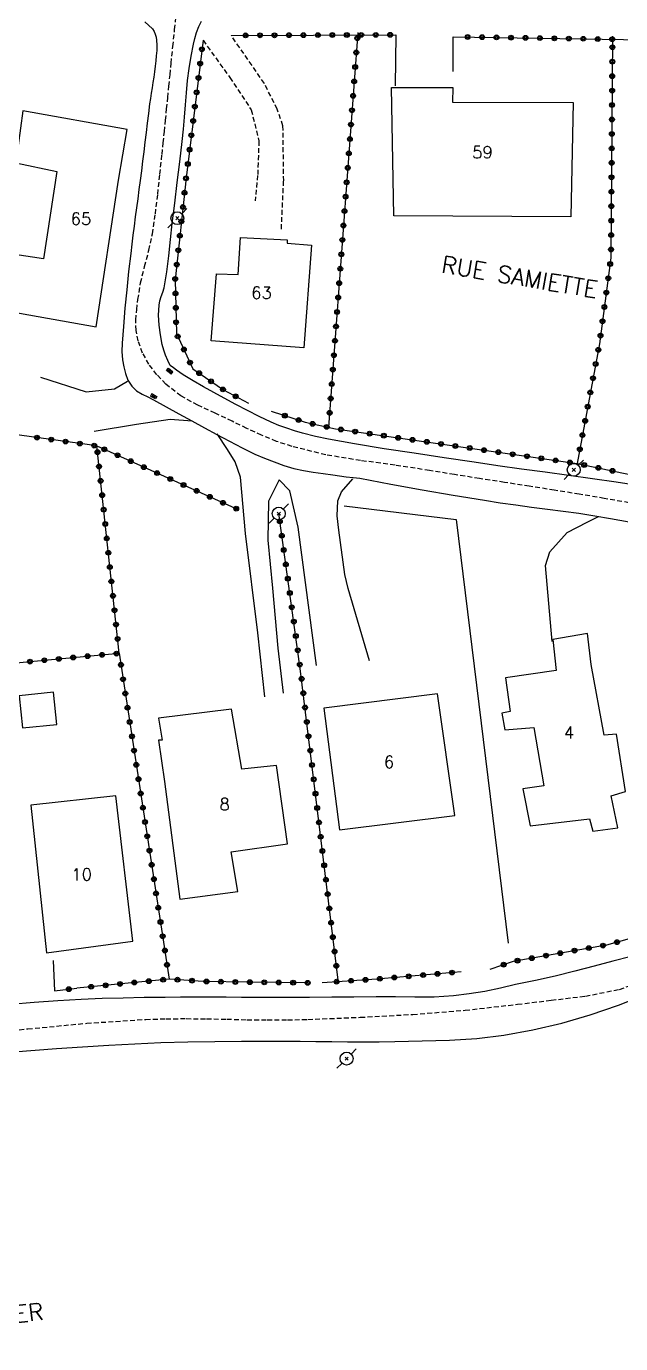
# Model space of a CAD drawing. Header units: millimetres. Extents: x 145000 to 146001, y 142000 to 143001.
# Drawn here: x 145583.6 to 145645.3, y 142755.6 to 142892.4 of the extents above; entities that cross this region are included whole.
import ezdxf
from ezdxf.enums import TextEntityAlignment as Align

# ---------------------------------------------------------------- set-up
doc = ezdxf.new("R2010")
doc.units = ezdxf.units.MM
doc.linetypes.add('DASHED', pattern=[0.75, 0.5, -0.25])
doc.layers.get('0').update_dxf_attribs({"linetype": 'CONTINUOUS'})
for name, color, linetype in [('W0001', 6, 'DASHED'), ('W0008', 7, 'CONTINUOUS'), ('W0014', 7, 'CONTINUOUS'), ('W0017', 7, 'CONTINUOUS'), ('W0101', 7, 'CONTINUOUS'), ('W0104', 1, 'CONTINUOUS'), ('W0112', 1, 'DASHED'), ('W0300', 7, 'CONTINUOUS'), ('W0323', 7, 'CONTINUOUS'), ('W0401', 7, 'CONTINUOUS'), ('W0473', 7, 'CONTINUOUS'), ('W0989', 7, 'CONTINUOUS'), ('W0991', 7, 'CONTINUOUS')]:
    doc.layers.add(name, color=color, linetype=linetype)
doc.styles.get("Standard").update_dxf_attribs({"font": 'romans.shx', "width": 0.85})

# ---------------------------------------------------------------- blocks, each defined once
blk = doc.blocks.new('T473')
for p, q in [((-0.166667, 0.166667), (0.166667, -0.166667)), ((-0.166667, -0.166667), (0.166667, 0.166667)), ((0.500001, 0.500001), (1.000002, 1.000002)), ((-1.000002, -1.000002), (-0.500001, -0.500001))]:
    blk.add_line(p, q)
blk.add_ellipse((0, 0), major_axis=(0.471405, 0.471405), ratio=1, start_param=5.4977871438, end_param=11.780972451)
blk = doc.blocks.new('T401')
for p, q in [((-0.3, 0.3), (0, 0.3)), ((-0.3, -0.25), (-0.3, 0.3)), ((-0.3, 0.15), (0, 0.15)), ((-0.3, 0), (0, 0)), ((0, 0.3), (0, -0.25)), ((-0.3, -0.15), (0, -0.15)), ((-0.3, -0.25), (-0.3, -0.3)), ((-0.3, -0.3), (0, -0.3)), ((0, -0.3), (0, -0.25))]:
    blk.add_line(p, q)
blk = doc.blocks.new('t323o')
at = {"color": 0, "linetype": 'Continuous'}
for radius in [0.25, 0.15]:
    blk.add_circle((0, 0), radius, dxfattribs=at)

msp = doc.modelspace()

# ---------------------------------------------------------------- linework, layer by layer
at = {"layer": 'W0001'}
for points in [[(145646.15, 142842.92), (145643.57, 142843.38), (145640.98, 142843.82), (145638.39, 142844.23), (145635.8, 142844.64), (145633.21, 142845.04), (145630.62, 142845.44), (145628.03, 142845.85), (145625.44, 142846.28), (145621.87, 142846.82), (145618.29, 142847.31), (145614.71, 142847.9), (145611.19, 142848.77), (145609.59, 142849.3), (145608.03, 142849.95), (145606.5, 142850.65), (145604.99, 142851.38), (145603.22, 142852.21), (145601.41, 142853.04), (145599.66, 142854.01), (145598.08, 142855.25), (145597.16, 142856.22), (145596.35, 142857.3), (145595.69, 142858.47), (145595.21, 142859.74), (145595.01, 142860.81), (145594.99, 142861.9), (145595.08, 142862.97), (145595.2, 142864.02), (145595.48, 142865.74), (145595.9, 142867.45), (145596.34, 142869.14), (145596.7, 142870.84), (145597.01, 142872.9), (145597.26, 142874.96), (145597.48, 142877.03), (145597.7, 142879.09), (145597.83, 142880.27), (145597.95, 142881.45), (145598.07, 142882.63), (145598.18, 142883.81), (145598.3, 142884.99), (145598.41, 142886.17), (145598.53, 142887.35), (145598.65, 142888.54), (145598.83, 142890.29), (145599.01, 142892.05), (145599.2, 142893.81)], [(145577.68, 142787.65), (145583.78, 142788.32), (145589.89, 142788.9), (145596.01, 142789.3), (145598.11, 142789.37), (145600.21, 142789.38), (145602.32, 142789.36), (145604.42, 142789.32), (145606.52, 142789.27), (145608.62, 142789.25), (145610.72, 142789.25), (145612.83, 142789.3), (145618.27, 142789.52), (145623.72, 142789.82), (145629.15, 142790.25), (145634.58, 142790.87), (145638.08, 142791.29), (145641.62, 142791.72), (145645.15, 142792.42), (145648.55, 142793.6)]]:
    msp.add_lwpolyline(points, dxfattribs=at)
at = {"layer": 'W0008'}
for points in [[(145595.91, 142892.86), (145596.7, 142892.13), (145596.88, 142891.86), (145597, 142891.57), (145597.08, 142891.26), (145597.13, 142890.95), (145597.18, 142890.41), (145597.16, 142889.87), (145597.1, 142889.33), (145597.05, 142888.8), (145596.99, 142888.23), (145596.92, 142887.67), (145596.84, 142887.11), (145596.75, 142886.56), (145596.67, 142886), (145596.58, 142885.44), (145596.49, 142884.88), (145596.42, 142884.33), (145596.29, 142883.33), (145596.16, 142882.34), (145596.04, 142881.35), (145595.92, 142880.36), (145595.8, 142879.36), (145595.68, 142878.37), (145595.56, 142877.38), (145595.43, 142876.38), (145595.31, 142875.44), (145595.19, 142874.49), (145595.06, 142873.55), (145594.93, 142872.6), (145594.81, 142871.65), (145594.68, 142870.71), (145594.57, 142869.76), (145594.46, 142868.81), (145594.24, 142866.92), (145594.04, 142865.02), (145593.86, 142863.12), (145593.71, 142861.22), (145593.64, 142860.36), (145593.56, 142859.5), (145593.53, 142858.63), (145593.61, 142857.76), (145593.73, 142857.05), (145593.9, 142856.34), (145594.16, 142855.66), (145594.56, 142855.03), (145595.05, 142854.56), (145595.64, 142854.21), (145596.24, 142853.92), (145596.82, 142853.62), (145598.13, 142852.87), (145599.45, 142852.14), (145600.78, 142851.43), (145602.11, 142850.72), (145603.4, 142850.02), (145604.7, 142849.31), (145606.01, 142848.62), (145607.34, 142847.98), (145608.33, 142847.56), (145609.33, 142847.16), (145610.34, 142846.81), (145611.37, 142846.5), (145612.37, 142846.27), (145613.38, 142846.1), (145614.4, 142845.96), (145615.42, 142845.82), (145616.12, 142845.72), (145616.82, 142845.63), (145617.53, 142845.55), (145618.23, 142845.47)], [(145618.23, 142845.47), (145621.45, 142844.86), (145624.68, 142844.27), (145627.91, 142843.72), (145631.14, 142843.18), (145632.77, 142842.93), (145634.41, 142842.7), (145636.04, 142842.48), (145637.68, 142842.27), (145639.31, 142842.05), (145640.95, 142841.83), (145642.58, 142841.58), (145644.21, 142841.31), (145647.52, 142840.71)], [(145646.38, 142795.83), (145644.45, 142795.33), (145642.53, 142794.82), (145640.51, 142794.29), (145638.48, 142793.8), (145636.43, 142793.35), (145634.38, 142792.94)], [(145634.38, 142792.94), (145632.8, 142792.54), (145631.19, 142792.2), (145629.57, 142791.94), (145627.95, 142791.74), (145625.94, 142791.61), (145623.93, 142791.6), (145621.93, 142791.63), (145619.92, 142791.64), (145617.61, 142791.62), (145615.3, 142791.6), (145612.99, 142791.59), (145610.68, 142791.58), (145609.1, 142791.58), (145607.52, 142791.58), (145605.93, 142791.59), (145604.35, 142791.6), (145602.77, 142791.61), (145601.19, 142791.61), (145599.61, 142791.61), (145598.03, 142791.59), (145595.85, 142791.56), (145593.68, 142791.52), (145591.5, 142791.46), (145589.33, 142791.37), (145586.88, 142791.23), (145584.44, 142791.06), (145582, 142790.85)], [(145582.34, 142785.93), (145586.76, 142786.27), (145589.47, 142786.46), (145592.17, 142786.63), (145594.87, 142786.77), (145597.58, 142786.89), (145600.37, 142786.97), (145603.17, 142787.01), (145605.96, 142787.04), (145608.75, 142787.05), (145610.39, 142787.05), (145612.03, 142787.04), (145613.67, 142787.02), (145615.3, 142786.99), (145616.94, 142786.97), (145618.58, 142786.96), (145620.22, 142786.97), (145621.86, 142787), (145624.68, 142787.07), (145627.51, 142787.14), (145630.34, 142787.31), (145633.16, 142787.66), (145636.18, 142788.21), (145639.18, 142788.92), (145642.13, 142789.78), (145645.04, 142790.77), (145646.9, 142791.51)]]:
    msp.add_lwpolyline(points, dxfattribs=at)
at = {"layer": 'W0014'}
for points in [[(145598.55, 142857.18), (145598.29, 142857.7), (145598.07, 142858.23), (145597.88, 142858.78), (145597.73, 142859.34), (145597.53, 142860.35), (145597.39, 142861.37), (145597.34, 142862.41), (145597.39, 142863.44), (145597.48, 142863.9), (145597.63, 142864.35), (145597.79, 142864.8), (145597.91, 142865.24), (145598.2, 142866.9), (145598.4, 142868.57), (145598.57, 142870.24), (145598.75, 142871.9), (145599.02, 142874.04), (145599.28, 142876.17), (145599.54, 142878.31), (145599.79, 142880.44), (145599.93, 142881.7), (145600.04, 142882.96), (145600.14, 142884.22), (145600.24, 142885.49), (145600.36, 142886.75), (145600.52, 142888.01), (145600.71, 142889.27), (145600.97, 142890.52), (145601.12, 142891.13), (145601.29, 142891.75), (145601.51, 142892.35), (145601.81, 142892.92)], [(145647.25, 142844.69), (145644.8, 142845.06), (145642.34, 142845.42), (145639.89, 142845.76), (145637.43, 142846.09), (145634.98, 142846.43), (145632.52, 142846.77), (145630.07, 142847.13), (145626.97, 142847.6), (145623.86, 142848.06), (145620.75, 142848.54), (145617.65, 142849.06), (145616.31, 142849.3), (145614.96, 142849.54), (145613.62, 142849.81), (145612.29, 142850.14), (145611.46, 142850.39), (145610.64, 142850.66), (145609.83, 142850.96), (145609.03, 142851.3), (145607.78, 142851.87), (145606.56, 142852.49), (145605.35, 142853.14), (145604.14, 142853.8), (145603.07, 142854.38), (145601.99, 142854.97), (145600.93, 142855.58), (145599.88, 142856.22), (145599.54, 142856.45), (145599.21, 142856.68), (145598.88, 142856.93), (145598.55, 142857.18)]]:
    msp.add_lwpolyline(points, dxfattribs=at)
at = {"layer": 'W0017'}
for points in [[(145621.95, 142891.5), (145621.9, 142886.2)], [(145627.9, 142887.7), (145627.9, 142891.3)], [(145585.08, 142855.95), (145589.83, 142854.43), (145592.77, 142854.74), (145594.13, 142855.56)], [(145590.68, 142850.37), (145595.06, 142851.07), (145598.56, 142851.59), (145600.83, 142851.42)], [(145608.35, 142822.78), (145607.65, 142829.43), (145606.35, 142839.74), (145605.83, 142845.6), (145605.3, 142847.18), (145604.5, 142848.46), (145603.42, 142850.08)], [(145609.84, 142845.31), (145608.74, 142843.1), (145608.68, 142839.04), (145609.16, 142834.06), (145609.71, 142827.84), (145610.27, 142823.17)], [(145613.71, 142826.05), (145611.81, 142840.38), (145610.96, 142844.18), (145609.84, 142845.31)], [(145619.24, 142826.51), (145617, 142834.02), (145616.65, 142835.49), (145616.04, 142840.07), (145615.88, 142841.57), (145615.93, 142843.13), (145616.33, 142844.05), (145617.48, 142845.41)], [(145638.18, 142828.52), (145637.48, 142836.42), (145637.93, 142837.82), (145639.74, 142839.85), (145641.81, 142840.91), (145642.99, 142841.5)], [(145586.4, 142795.43), (145586.54, 142792.26)]]:
    msp.add_lwpolyline(points, dxfattribs=at)
at = {"layer": 'W0101'}
for points in [[(145640.12, 142872.59), (145621.75, 142872.7), (145621.52, 142886.03), (145627.88, 142886.03), (145627.83, 142884.5), (145640.34, 142884.49)], [(145613.21, 142869.66), (145612.41, 142859), (145602.8, 142859.74), (145603.35, 142866.7), (145605.59, 142866.62), (145605.83, 142870.46), (145610.68, 142870.22), (145610.69, 142869.88)], [(145644.99, 142809.19), (145644.3, 142812.52), (145645.79, 142812.95), (145644.85, 142818.91), (145643.55, 142818.79), (145642.23, 142826.13), (145641.83, 142829.36), (145638.24, 142828.75), (145638.57, 142825.52), (145633.34, 142824.74), (145633.82, 142821.27), (145632.94, 142821.08), (145633.27, 142819.35), (145636.27, 142819.61), (145637.3, 142813.56), (145635.13, 142813.25), (145635.89, 142809.38), (145642.05, 142810.12), (145642.4, 142808.83)], [(145616.12, 142808.96), (145628.08, 142810.48), (145626.27, 142823.09), (145614.48, 142821.62)], [(145610.72, 142807.54), (145609.56, 142815.67), (145605.97, 142815.29), (145604.92, 142821.5), (145597.34, 142820.58), (145597.71, 142818.27), (145597.32, 142818.29), (145597.95, 142813.99), (145599.55, 142801.78), (145605.55, 142802.59), (145604.87, 142806.71)], [(145594.66, 142797.42), (145592.92, 142812.49), (145584.09, 142811.53), (145585.73, 142796.2)]]:
    msp.add_lwpolyline(points, close=True, dxfattribs=at)
for points in [[(145594.09, 142881.68), (145583.28, 142883.62), (145582.54, 142878.22), (145586.79, 142877.32), (145585.4, 142868.23), (145582.42, 142868.68), (145581.35, 142862.87), (145590.86, 142861.2)], [(145590.86, 142861.2), (145593.18, 142876.41), (145594.09, 142881.68)]]:
    msp.add_lwpolyline(points, dxfattribs=at)
at = {"layer": 'W0104'}
msp.add_lwpolyline([(145582.9, 142822.89), (145583.24, 142819.55), (145586.79, 142819.92), (145586.44, 142823.25)], close=True, dxfattribs=at)
at = {"layer": 'W0112'}
for points in [[(145610.08, 142871.33), (145610.32, 142876.33), (145610.25, 142882.06), (145609.65, 142883.77), (145608.32, 142886.46), (145604.88, 142891.43)], [(145601.96, 142890.93), (145604.73, 142887.07), (145606.95, 142883.7), (145607.75, 142880.49), (145607.62, 142876.91), (145607.36, 142874.27)]]:
    msp.add_lwpolyline(points, dxfattribs=at)
at = {"layer": 'W0300'}
msp.add_lwpolyline([(145616.59, 142842.61), (145628.2, 142841.2), (145633.61, 142797.21)], dxfattribs=at)
at = {"layer": 'W0323'}
for points in [[(145604.88, 142891.43), (145621.95, 142891.5)], [(145618, 142891.74), (145614.98, 142850.76)], [(145601.96, 142890.93), (145600.2, 142876.65), (145599.07, 142866.07), (145599.19, 142860.49), (145600.91, 142856.82), (145604.07, 142854.65), (145606.66, 142853.26)], [(145609.02, 142852.44), (145612.54, 142851.29), (145615.71, 142850.61), (145640.76, 142847), (145660.99, 142842.79), (145666.15, 142863.07), (145667.59, 142866.57), (145668.04, 142885.25), (145668.17, 142891.04)], [(145627.9, 142891.3), (145652.22, 142890.92)], [(145644.43, 142891.35), (145644.27, 142868.35), (145643.07, 142859.44), (145640.76, 142847)], [(145590.94, 142848.82), (145577.11, 142850.75), (145556.3, 142850.46)], [(145593.25, 142827.3), (145590.94, 142848.82), (145605.59, 142842.22)], [(145615.96, 142793.37), (145612.08, 142825.46), (145609.81, 142841.8)], [(145655, 142830.02), (145658.2, 142837.31), (145666.32, 142835.26), (145676.02, 142832.85), (145681.75, 142830.75), (145686.21, 142828.31), (145686.53, 142826.9), (145685.34, 142824.83), (145680.7, 142821.35), (145672.45, 142815.11), (145662.84, 142807.47), (145656.25, 142802.24), (145652.91, 142799.72), (145650.86, 142798.97), (145643.8, 142797.02), (145634.14, 142795.32), (145631.72, 142794.49)], [(145578.11, 142825.89), (145593.25, 142827.3), (145598.45, 142793.48)], [(145612.84, 142793.1), (145606.71, 142793.16), (145601.98, 142793.23), (145598.45, 142793.48), (145588.86, 142792.55)], [(145628.72, 142794.24), (145619.98, 142793.49), (145614.32, 142793.11)], [(145586.54, 142792.26), (145588.86, 142792.55)]]:
    msp.add_lwpolyline(points, dxfattribs=at)

# ---------------------------------------------------------------- block references
for p, rotation in [((145606.37, 142891.44), 0.2281886147068819), ((145607.87, 142891.45), 0.2281886147068819), ((145609.37, 142891.45), 0.2281886147068819), ((145610.87, 142891.46), 0.2281886147068819), ((145612.37, 142891.46), 0.2281886147068819), ((145613.87, 142891.47), 0.2281886147068819), ((145615.37, 142891.48), 0.2281886147068819), ((145616.87, 142891.48), 0.2281886147068819), ((145617.96, 142891.15), 265.7922912763005), ((145618.37, 142891.49), 0.2281886147068819), ((145619.87, 142891.49), 0.2281886147068819), ((145621.37, 142891.5), 0.2281886147068819), ((145629.4, 142891.27), 359.1071449213687), ((145630.9, 142891.25), 359.1071449213687), ((145632.4, 142891.23), 359.1071449213687), ((145633.9, 142891.2), 359.1071449213687), ((145635.4, 142891.18), 359.1071449213687), ((145636.9, 142891.16), 359.1071449213687), ((145601.84, 142890), 262.973282231454), ((145638.4, 142891.13), 359.1071449213687), ((145639.9, 142891.11), 359.1071449213687), ((145641.4, 142891.09), 359.1071449213687), ((145642.9, 142891.06), 359.1071449213687), ((145644.4, 142891.04), 359.1071449213687), ((145644.42, 142890.21), 269.5940952790227), ((145601.66, 142888.51), 262.973282231454), ((145617.85, 142889.66), 265.7922912763005), ((145644.41, 142888.71), 269.5940952790227), ((145601.48, 142887.02), 262.973282231454), ((145617.74, 142888.16), 265.7922912763005), ((145644.4, 142887.21), 269.5940952790227), ((145617.63, 142886.66), 265.7922912763005), ((145644.39, 142885.71), 269.5940952790227), ((145601.29, 142885.53), 262.973282231454), ((145617.52, 142885.17), 265.7922912763005), ((145601.11, 142884.05), 262.973282231454), ((145617.41, 142883.67), 265.7922912763005), ((145644.38, 142884.21), 269.5940952790227), ((145600.93, 142882.56), 262.973282231454), ((145617.3, 142882.18), 265.7922912763005), ((145644.37, 142882.71), 269.5940952790227), ((145600.74, 142881.07), 262.973282231454), ((145617.19, 142880.68), 265.7922912763005), ((145644.36, 142881.21), 269.5940952790227), ((145600.56, 142879.58), 262.973282231454), ((145617.08, 142879.19), 265.7922912763005), ((145644.35, 142879.71), 269.5940952790227), ((145600.38, 142878.09), 262.973282231454), ((145616.97, 142877.69), 265.7922912763005), ((145644.34, 142878.21), 269.5940952790227), ((145600.19, 142876.6), 263.888702400259), ((145616.85, 142876.19), 265.7922912763005), ((145644.33, 142876.71), 269.5940952790227), ((145600.03, 142875.11), 263.888702400259), ((145644.32, 142875.21), 269.5940952790227), ((145599.87, 142873.62), 263.888702400259), ((145616.74, 142874.7), 265.7922912763005), ((145644.31, 142873.71), 269.5940952790227), ((145599.71, 142872.13), 263.888702400259), ((145616.63, 142873.2), 265.7922912763005), ((145644.3, 142872.21), 269.5940952790227), ((145599.55, 142870.64), 263.888702400259), ((145616.52, 142871.71), 265.7922912763005), ((145644.29, 142870.71), 269.5940952790227), ((145616.41, 142870.21), 265.7922912763005), ((145599.39, 142869.14), 263.888702400259), ((145616.3, 142868.71), 265.7922912763005), ((145644.28, 142869.21), 269.5940952790227), ((145599.23, 142867.65), 263.888702400259), ((145616.19, 142867.22), 265.7922912763005), ((145644.19, 142867.71), 262.3548171527566), ((145599.07, 142866.16), 263.888702400259), ((145616.08, 142865.72), 265.7922912763005), ((145643.99, 142866.23), 262.3548171527566), ((145599.1, 142864.66), 271.2821444808308), ((145615.97, 142864.23), 265.7922912763005), ((145643.79, 142864.74), 262.3548171527566), ((145599.13, 142863.16), 271.2821444808308), ((145615.86, 142862.73), 265.7922912763005), ((145643.59, 142863.25), 262.3548171527566), ((145599.16, 142861.66), 271.2821444808308), ((145615.75, 142861.23), 265.7922912763005), ((145643.39, 142861.77), 262.3548171527566), ((145599.33, 142860.19), 295.1717303748508), ((145615.64, 142859.74), 265.7922912763005), ((145643.19, 142860.28), 262.3548171527566), ((145599.97, 142858.84), 295.1717303748508), ((145642.96, 142858.8), 259.4755249727692), ((145600.6, 142857.48), 295.1717303748508), ((145615.53, 142858.24), 265.7922912763005), ((145642.68, 142857.33), 259.4755249727692), ((145601.55, 142856.38), 325.5014850087457), ((145602.79, 142855.53), 325.5014850087457), ((145615.42, 142856.75), 265.7922912763005), ((145642.41, 142855.85), 259.4755249727692), ((145604.02, 142854.69), 325.5014850087457), ((145615.31, 142855.25), 265.7922912763005), ((145642.13, 142854.38), 259.4755249727692), ((145605.34, 142853.97), 331.6412312224781), ((145615.2, 142853.75), 265.7922912763005), ((145641.86, 142852.9), 259.4755249727692), ((145610.44, 142851.97), 341.7899694499135), ((145611.87, 142851.51), 341.7899694499135), ((145615.09, 142852.26), 265.7922912763005), ((145613.32, 142851.12), 347.9126585721345), ((145614.78, 142850.8), 347.9126585721345), ((145616.26, 142850.53), 351.8132455425542), ((145617.74, 142850.31), 351.8132455425542), ((145619.23, 142850.1), 351.8132455425542), ((145641.59, 142851.43), 259.4755249727692), ((145584.73, 142849.69), 172.0636126460338), ((145586.21, 142849.48), 172.0636126460338), ((145587.7, 142849.28), 172.0636126460338), ((145589.18, 142849.07), 172.0636126460338), ((145590.67, 142848.86), 172.0636126460338), ((145620.71, 142849.89), 351.8132455425542), ((145622.2, 142849.67), 351.8132455425542), ((145623.68, 142849.46), 351.8132455425542), ((145625.17, 142849.25), 351.8132455425542), ((145626.65, 142849.03), 351.8132455425542), ((145628.13, 142848.82), 351.8132455425542), ((145641.31, 142849.95), 259.4755249727692), ((145591.01, 142848.18), 96.12067324029368), ((145591.72, 142848.47), 335.7293203010561), ((145593.09, 142847.86), 335.7293203010561), ((145629.62, 142848.61), 351.8132455425542), ((145631.1, 142848.39), 351.8132455425542), ((145632.59, 142848.18), 351.8132455425542), ((145634.07, 142847.96), 351.8132455425542), ((145635.56, 142847.75), 351.8132455425542), ((145637.04, 142847.54), 351.8132455425542), ((145641.04, 142848.48), 259.4755249727692), ((145591.17, 142846.69), 96.12067324029368), ((145594.46, 142847.24), 335.7293203010561), ((145595.82, 142846.62), 335.7293203010561), ((145597.19, 142846.01), 335.7293203010561), ((145638.53, 142847.32), 351.8132455425542), ((145640.01, 142847.11), 351.8132455425542), ((145641.49, 142846.85), 348.2461929556132), ((145642.96, 142846.55), 348.2461929556132), ((145644.43, 142846.24), 348.2461929556132), ((145591.33, 142845.2), 96.12067324029368), ((145598.56, 142845.39), 335.7293203010561), ((145599.93, 142844.77), 335.7293203010561), ((145591.49, 142843.71), 96.12067324029368), ((145601.29, 142844.16), 335.7293203010561), ((145602.66, 142843.54), 335.7293203010561), ((145591.65, 142842.21), 96.12067324029368), ((145604.03, 142842.92), 335.7293203010561), ((145605.4, 142842.31), 335.7293203010561), ((145591.81, 142840.72), 96.12067324029368), ((145609.92, 142840.99), 97.93995077693792), ((145591.97, 142839.23), 96.12067324029368), ((145610.13, 142839.5), 97.93995077693792), ((145610.33, 142838.02), 97.93995077693792), ((145592.13, 142837.74), 96.12067324029368), ((145610.54, 142836.53), 97.93995077693792), ((145592.29, 142836.25), 96.12067324029368), ((145592.45, 142834.76), 96.12067324029368), ((145610.75, 142835.05), 97.93995077693792), ((145592.61, 142833.27), 96.12067324029368), ((145610.96, 142833.56), 97.93995077693792), ((145592.77, 142831.77), 96.12067324029368), ((145611.16, 142832.08), 97.93995077693792), ((145592.93, 142830.28), 96.12067324029368), ((145611.37, 142830.59), 97.93995077693792), ((145593.09, 142828.79), 96.12067324029368), ((145611.58, 142829.1), 97.93995077693792), ((145588.49, 142826.86), 5.309397628628319), ((145589.98, 142827), 5.309397628628319), ((145591.48, 142827.14), 5.309397628628319), ((145592.97, 142827.27), 5.309397628628319), ((145611.78, 142827.62), 97.93995077693792), ((145584.01, 142826.44), 5.309397628628319), ((145585.5, 142826.58), 5.309397628628319), ((145587, 142826.72), 5.309397628628319), ((145593.44, 142826.1), 278.7410699833852), ((145611.99, 142826.13), 97.93995077693792), ((145593.66, 142824.61), 278.7410699833852), ((145612.18, 142824.65), 96.88205740315972), ((145593.89, 142823.13), 278.7410699833852), ((145612.36, 142823.16), 96.88205740315972), ((145594.12, 142821.65), 278.7410699833852), ((145612.54, 142821.67), 96.88205740315972), ((145594.35, 142820.17), 278.7410699833852), ((145612.72, 142820.18), 96.88205740315972), ((145594.58, 142818.68), 278.7410699833852), ((145612.9, 142818.69), 96.88205740315972), ((145594.8, 142817.2), 278.7410699833852), ((145613.08, 142817.2), 96.88205740315972), ((145595.03, 142815.72), 278.7410699833852), ((145613.26, 142815.71), 96.88205740315972), ((145595.26, 142814.24), 278.7410699833852), ((145613.44, 142814.22), 96.88205740315972), ((145595.49, 142812.75), 278.7410699833852), ((145613.62, 142812.73), 96.88205740315972), ((145595.72, 142811.27), 278.7410699833852), ((145613.8, 142811.24), 96.88205740315972), ((145595.94, 142809.79), 278.7410699833852), ((145613.98, 142809.75), 96.88205740315972), ((145596.17, 142808.31), 278.7410699833852), ((145614.16, 142808.26), 96.88205740315972), ((145596.4, 142806.82), 278.7410699833852), ((145614.34, 142806.78), 96.88205740315972), ((145596.63, 142805.34), 278.7410699833852), ((145614.52, 142805.29), 96.88205740315972), ((145596.86, 142803.86), 278.7410699833852), ((145614.7, 142803.8), 96.88205740315972), ((145597.08, 142802.38), 278.7410699833852), ((145614.88, 142802.31), 96.88205740315972), ((145597.31, 142800.89), 278.7410699833852), ((145615.06, 142800.82), 96.88205740315972), ((145597.54, 142799.41), 278.7410699833852), ((145615.24, 142799.33), 96.88205740315972), ((145597.77, 142797.93), 278.7410699833852), ((145615.42, 142797.84), 96.88205740315972), ((145643.44, 142796.96), 189.9629484693552), ((145644.9, 142797.32), 195.4429460743165), ((145598, 142796.45), 278.7410699833852), ((145615.6, 142796.35), 96.88205740315972), ((145634.58, 142795.4), 189.9629484693552), ((145636.06, 142795.66), 189.9629484693552), ((145637.53, 142795.92), 189.9629484693552), ((145639.01, 142796.18), 189.9629484693552), ((145640.49, 142796.44), 189.9629484693552), ((145641.97, 142796.7), 189.9629484693552), ((145598.22, 142794.96), 278.7410699833852), ((145615.78, 142794.86), 96.88205740315972), ((145627.78, 142794.16), 184.8764178396272), ((145633.14, 142794.98), 198.9737202776721), ((145590.35, 142792.69), 185.5389962525788), ((145591.85, 142792.84), 185.5389962525788), ((145593.34, 142792.98), 185.5389962525788), ((145594.83, 142793.13), 185.5389962525788), ((145596.33, 142793.27), 185.5389962525788), ((145597.82, 142793.42), 185.5389962525788), ((145599.31, 142793.42), 176.0230094438207), ((145600.81, 142793.32), 176.0230094438207), ((145602.31, 142793.23), 179.1174802434139), ((145603.81, 142793.21), 179.1174802434139), ((145605.31, 142793.18), 179.1174802434139), ((145606.81, 142793.16), 179.4016324125805), ((145608.31, 142793.15), 179.4016324125805), ((145609.81, 142793.13), 179.4016324125805), ((145611.31, 142793.11), 179.4016324125805), ((145612.81, 142793.1), 179.4016324125805), ((145615.81, 142793.21), 183.838920350998), ((145617.31, 142793.31), 183.838920350998), ((145618.81, 142793.41), 183.838920350998), ((145620.3, 142793.52), 184.8764178396272), ((145621.8, 142793.65), 184.8764178396272), ((145623.29, 142793.77), 184.8764178396272), ((145624.79, 142793.9), 184.8764178396272), ((145626.28, 142794.03), 184.8764178396272), ((145588.03, 142792.44), 7.249658108644041)]:
    msp.add_blockref('t323o', p, dxfattribs=dict(at, rotation=rotation))
at = {"layer": 'W0401'}
for p, rotation in [((145598.6, 142856.71), 52.36401774458361), ((145596.76, 142853.85), 241.1210492695483)]:
    msp.add_blockref('T401', p, dxfattribs=dict(at, rotation=rotation))
at = {"layer": 'W0473'}
for p in [(145599.29, 142872.46), (145640.41, 142846.35), (145609.81, 142841.8), (145616.85, 142785.23)]:
    msp.add_blockref('T473', p, dxfattribs=at)

# ---------------------------------------------------------------- texts
at = {"layer": 'W0989'}
for s, rotation, p in [('RUE SAMIETTE   ', 350.577, (145626.6, 142866.84)), ('CHEMIN DU BERGER   ', 6.2982, (145562.15, 142755.57))]:
    msp.add_text(s, height=1.75, rotation=rotation, dxfattribs=at).set_placement(p)
at = {"layer": 'W0991'}
for s, p in [('59', (145630.94, 142879.31)), ('65', (145589.3, 142872.41)), ('63', (145608.02, 142864.73)), ('4', (145639.92, 142819.09)), ('6', (145621.25, 142816.02)), ('8', (145604.2, 142811.64)), ('10', (145589.36, 142804.35))]:
    msp.add_text(s, height=1.25, dxfattribs=at).set_placement(p, align=Align.MIDDLE_CENTER)

doc.saveas('drawing.dxf')
